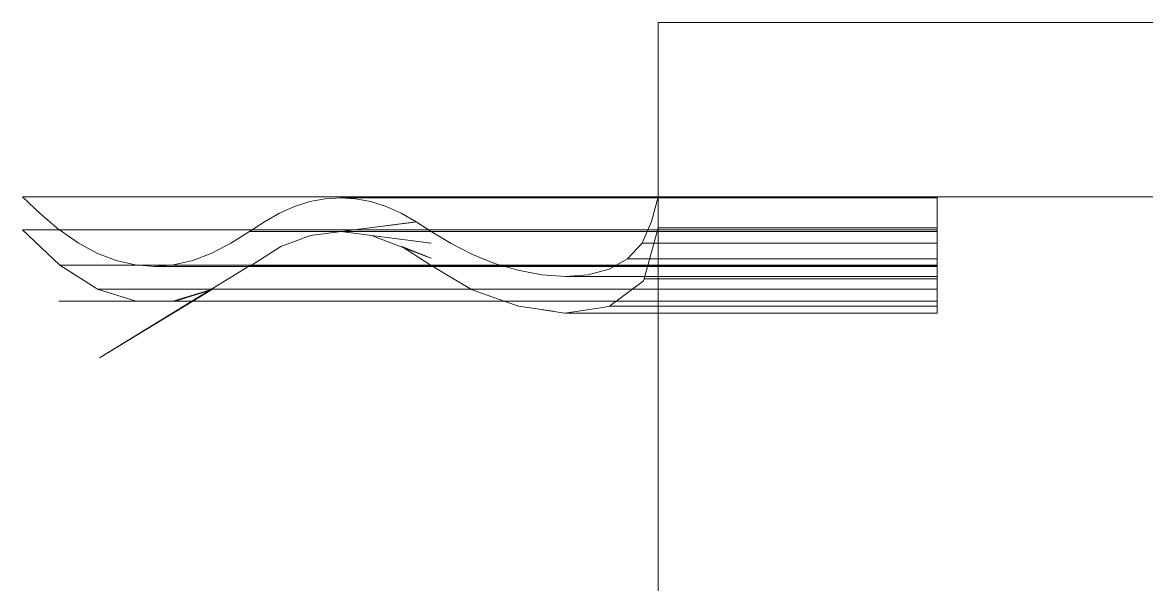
# Model space of a CAD drawing. Header units: millimetres. Extents: x 0 to 550, y -730 to 20.
# Drawn here: x 159 to 223.5, y -243.7 to -211.4 of the extents above; entities that cross this region are included whole.
import ezdxf

# ---------------------------------------------------------------- set-up
doc = ezdxf.new("R2010")
doc.units = ezdxf.units.MM
doc.layers.add('auxiliary', color=50, linetype='Continuous')

# ---------------------------------------------------------------- blocks, each defined once
blk = doc.blocks.new('A$C20dd8e07')
at = {"color": 3, "linetype": 'Continuous', "lineweight": 0, "extrusion": (2.22045e-16, 1, -2.22045e-16)}
for p, q in [((54826.4, 3500), (54826.4, 3000)), ((54826.4, 3500), (57626.4, 3500)), ((54826.4, 3500), (54826.4, 3000)), ((54826.4, 3500), (57626.4, 3500)), ((53003.2, 3000), (55626.4, 3000)), ((53003.2, 3000), (53055.9, 2950.4)), ((55626.4, 3000), (55626.4, 2950.4)), ((55626.4, 3000), (56826.4, 3000)), ((55626.4, 3000), (56826.4, 3000)), ((53108.9, 2904.9), (53055.9, 2950.4)), ((55626.4, 2904.9), (55626.4, 2950.4)), ((53003.2, 2904.9), (55626.4, 2904.9)), ((53110.3, 2804), (53003.2, 2904.9)), ((55626.4, 2804), (55626.4, 2904.9)), ((53110.3, 2804), (55626.4, 2804)), ((53212.5, 2738.8), (53110.3, 2804)), ((55626.4, 2735.1), (55626.4, 2804)), ((53218.4, 2735.1), (53212.5, 2738.8)), ((53218.4, 2735.1), (53329.2, 2700.4)), ((53218.4, 2735.1), (55626.4, 2735.1)), ((55626.4, 2700.4), (55626.4, 2735.1)), ((53438.4, 2700.2), (53107.4, 2700.7)), ((53107.4, 2700.7), (53401.2, 2700.3)), ((53491.5, 2700.2), (53224.2, 2537.6)), ((53488.6, 2700.2), (53224.2, 2537.6)), ((53329.2, 2700.4), (53361.3, 2700.3)), ((53329.2, 2700.4), (55626.4, 2700.4)), ((53440.8, 2700.2), (53361.3, 2700.3)), ((53401.2, 2700.3), (53434.8, 2700.2)), ((53434.8, 2700.2), (53438.4, 2700.2)), ((53434.8, 2700.2), (53434.8, 2700.2)), ((53438.4, 2700.2), (53438.4, 2700.2)), ((53440.8, 2700.2), (55626.4, 2700.2)), ((54425.4, 2686), (54384.9, 2700.2)), ((54425.4, 2686), (54524.9, 2671.6)), ((54524.9, 2671.6), (54495.7, 2675.7)), ((54495.7, 2675.7), (54558.1, 2666.2)), ((55626.4, 2700.2), (55626.4, 2700.4)), ((55626.4, 2686), (55626.4, 2700.2)), ((55626.4, 2666.2), (55626.4, 2686)), ((55626.4, 2666.2), (54558.1, 2666.2)), ((54826.4, 2666.2), (54826.4, 1344.8))]:
    blk.add_line(p, q, dxfattribs=at)
at = {"color": 0, "linetype": 'Continuous', "lineweight": 0, "extrusion": (2.22045e-16, 1, -2.22045e-16)}
for p, q in [((54826.4, 3000), (54807, 2929)), ((54826.4, 3000), (54826.4, 2999.1)), ((54826.4, 2999.1), (54826.4, 2666.2)), ((53740.3, 2952.7), (53783.7, 2972.1)), ((53827.3, 2986.1), (53783.7, 2972.1)), ((53827.3, 2986.1), (53871, 2994.4)), ((53914.8, 2997.2), (53871, 2994.4)), ((55626.4, 2997.2), (53914.8, 2997.2)), ((53914.8, 2997.2), (53958.6, 2994.4)), ((54002.4, 2986.1), (53958.6, 2994.4)), ((54002.4, 2986.1), (54046, 2972.1)), ((54089.3, 2952.7), (54046, 2972.1)), ((53740.3, 2952.7), (53697.3, 2927.7)), ((54089.3, 2952.7), (54132.4, 2927.7)), ((53109, 2904.8), (53108.9, 2904.9)), ((53109, 2904.8), (53162.7, 2867.4)), ((53654.4, 2900), (53697.3, 2927.7)), ((54131, 2927.6), (53828.7, 2889.1)), ((54120.4, 2926), (53916.3, 2899.9)), ((54120.4, 2926), (54132.5, 2927.6)), ((54132.5, 2927.6), (54131, 2927.6)), ((54175.3, 2900), (54132.4, 2927.7)), ((54780.2, 2866.7), (54807, 2929)), ((54826.4, 2911.2), (54786.1, 2764)), ((54826.4, 2911.2), (55626.4, 2911.2)), ((53654.4, 2900), (53600.3, 2866.8)), ((55626.4, 2900), (53654.4, 2900)), ((53654.4, 2900), (55626.4, 2900)), ((53828.7, 2889.1), (53744.4, 2856.9)), ((53916.3, 2899.9), (55626.4, 2899.9)), ((54174.3, 2867), (53916.3, 2899.9)), ((54003.9, 2889.1), (54175.3, 2867)), ((54174, 2823.8), (54003.9, 2889.1)), ((54175.3, 2900), (54232.5, 2866.1)), ((53216.9, 2838.1), (53162.7, 2867.4)), ((53216.9, 2838.1), (53271.5, 2817.2)), ((53546.1, 2837.7), (53491.4, 2816.9)), ((53546.1, 2837.7), (53600.3, 2866.8)), ((53744.4, 2856.9), (53659.4, 2802.4)), ((54090.9, 2856.9), (54175.3, 2823.8)), ((54175.3, 2802.4), (54090.9, 2856.9)), ((54175.3, 2867), (54174.3, 2867)), ((54292, 2834.8), (54232.5, 2866.1)), ((54780.2, 2866.7), (54738.5, 2821.7)), ((55626.4, 2866.7), (54780.2, 2866.7)), ((53326.4, 2804.5), (53271.5, 2817.2)), ((53326.4, 2804.5), (53381.5, 2800.3)), ((53436.5, 2804.4), (53381.5, 2800.3)), ((53436.5, 2804.4), (53491.4, 2816.9)), ((54175.3, 2823.8), (54174, 2823.8)), ((54292, 2834.8), (54356.4, 2808.8)), ((54423.7, 2788.9), (54356.4, 2808.8)), ((54685.7, 2792), (54738.5, 2821.7)), ((54738.5, 2821.7), (55626.4, 2821.7)), ((53381.5, 2800.3), (55626.4, 2800.3)), ((53654.4, 2802.2), (53488.6, 2700.2)), ((53654.4, 2802.2), (55626.4, 2802.2)), ((53659.4, 2802.4), (55626.4, 2802.4)), ((54175.3, 2802.8), (55626.4, 2802.8)), ((54291, 2734.1), (54175.3, 2802.8)), ((54423.7, 2788.9), (54492.1, 2775.9)), ((54559.9, 2771.1), (54492.1, 2775.9)), ((54559.9, 2771.1), (54625.3, 2775.8)), ((54685.7, 2792), (54625.3, 2775.8)), ((55626.4, 2771.1), (54559.9, 2771.1)), ((54783.1, 2757.8), (54686.4, 2686.1)), ((54786.1, 2764), (54783.1, 2757.8)), ((54786.1, 2764), (55626.4, 2764)), ((53548.1, 2734.6), (53434.8, 2700.2)), ((53545.7, 2732.8), (53438.4, 2700.2)), ((53545.7, 2732.8), (53440.8, 2700.2)), ((53548.1, 2734.6), (53491.5, 2700.2)), ((53548.1, 2734.6), (55626.4, 2734.6)), ((54305.9, 2727.8), (54291, 2734.1)), ((54384.9, 2700.2), (54305.9, 2727.8)), ((53434.8, 2700.2), (53434.8, 2700.2)), ((54667.6, 2682.3), (54558.1, 2666.2)), ((54686.4, 2686.1), (54667.6, 2682.3)), ((54686.4, 2686.1), (55626.4, 2686.1))]:
    blk.add_line(p, q, dxfattribs=at)

msp = doc.modelspace()

# ---------------------------------------------------------------- block references
at = {"layer": 'auxiliary', "xscale": 0.02, "yscale": 0.02, "zscale": 0.02}
msp.add_blockref('A$C20dd8e07', (-901.065, -281.4), dxfattribs=at)

doc.saveas('drawing.dxf')
